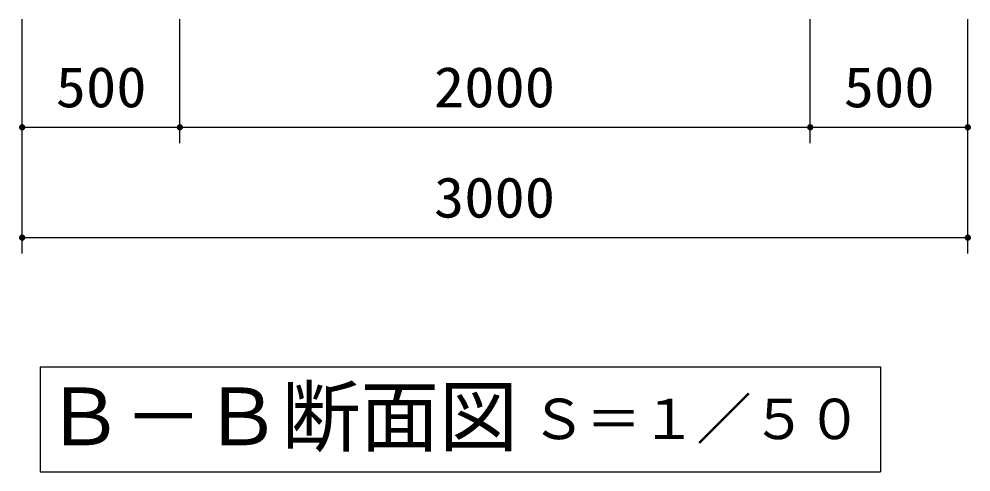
# Model space of a CAD drawing. Units: millimetres, scale not verified. Extents: x -14850 to 14850, y -10500 to 10500.
# Drawn here: x -643 to 2377, y -7531 to -6094 of the extents above; entities that cross this region are included whole.
import ezdxf
from ezdxf.enums import TextEntityAlignment as Align

# ---------------------------------------------------------------- set-up
doc = ezdxf.new("R2010")
doc.units = ezdxf.units.MM
doc.header["$LTSCALE"] = 50
doc.layers.add('0-0_躯体', color=5, linetype='Continuous', lineweight=25)
doc.layers.add('0-1_製作', color=5, linetype='Continuous', lineweight=25)
doc.styles.add('ＭＳ ゴシック', font='')
doc.styles.get('ＭＳ ゴシック').set_extended_font_data('MS Gothic')

msp = doc.modelspace()

# ---------------------------------------------------------------- linework, layer by layer
at = {"layer": '0-0_躯体', "color": 3}
for p, q in [((-576.37, -7198.15), (-576.37, -7531.48)), ((-576.37, -7198.15), (2090.3, -7198.15)), ((2090.3, -7198.15), (2090.3, -7531.48)), ((-576.37, -7531.48), (2090.3, -7531.48))]:
    msp.add_line(p, q, dxfattribs=at)
at = {"layer": '0-1_製作', "color": 2}
for p, q in [((-632.96, -6488.04), (-632.96, -6094.46)), ((-132.96, -6488.04), (-132.96, -6094.46)), ((1867.04, -6488.04), (1867.04, -6094.46)), ((2367.04, -6488.04), (2367.04, -6094.46)), ((-632.96, -6438.04), (-132.96, -6438.04)), ((-632.96, -6838.04), (-632.96, -6438.04)), ((-132.96, -6438.04), (1867.04, -6438.04)), ((1867.04, -6438.04), (2367.04, -6438.04)), ((2367.04, -6838.04), (2367.04, -6438.04)), ((-632.96, -6788.04), (2367.04, -6788.04))]:
    msp.add_line(p, q, dxfattribs=at)
at = {"layer": '0-1_製作'}
for points in [[(-642.78, -6436.16), (-632.96, -6428.04), (-632.96, -6438.04)], [(-642.47, -6434.95), (-632.96, -6428.04), (-642.78, -6436.16)], [(-642, -6433.78), (-632.96, -6428.04), (-642.47, -6434.95)], [(-641.4, -6432.68), (-632.96, -6428.04), (-642, -6433.78)], [(-640.66, -6431.66), (-632.96, -6428.04), (-641.4, -6432.68)], [(-639.8, -6430.75), (-632.96, -6428.04), (-640.66, -6431.66)], [(-638.83, -6429.95), (-632.96, -6428.04), (-639.8, -6430.75)], [(-637.77, -6429.28), (-632.96, -6428.04), (-638.83, -6429.95)], [(-636.64, -6428.74), (-632.96, -6428.04), (-637.77, -6429.28)], [(-635.44, -6428.35), (-632.96, -6428.04), (-636.64, -6428.74)], [(-634.21, -6428.12), (-632.96, -6428.04), (-635.44, -6428.35)], [(-632.96, -6428.04), (-622.96, -6438.04), (-632.96, -6438.04)], [(-632.96, -6428.04), (-623.03, -6436.79), (-622.96, -6438.04)], [(-632.96, -6428.04), (-623.27, -6435.55), (-623.03, -6436.79)], [(-632.96, -6428.04), (-623.66, -6434.36), (-623.27, -6435.55)], [(-632.96, -6428.04), (-624.19, -6433.22), (-623.66, -6434.36)], [(-632.96, -6428.04), (-624.87, -6432.16), (-624.19, -6433.22)], [(-632.96, -6428.04), (-625.67, -6431.19), (-624.87, -6432.16)], [(-632.96, -6428.04), (-626.58, -6430.33), (-625.67, -6431.19)], [(-632.96, -6428.04), (-627.6, -6429.6), (-626.58, -6430.33)], [(-632.96, -6428.04), (-628.7, -6428.99), (-627.6, -6429.6)], [(-632.96, -6428.04), (-629.87, -6428.53), (-628.7, -6428.99)], [(-632.96, -6428.04), (-631.08, -6428.22), (-629.87, -6428.53)], [(-632.33, -6428.06), (-631.08, -6428.22), (-632.96, -6428.04)], [(-142.94, -6437.41), (-132.96, -6428.04), (-132.96, -6438.04)], [(-142.78, -6436.16), (-132.96, -6428.04), (-142.94, -6437.41)], [(-142.47, -6434.95), (-132.96, -6428.04), (-142.78, -6436.16)], [(-142, -6433.78), (-132.96, -6428.04), (-142.47, -6434.95)], [(-141.4, -6432.68), (-132.96, -6428.04), (-142, -6433.78)], [(-140.66, -6431.66), (-132.96, -6428.04), (-141.4, -6432.68)], [(-139.8, -6430.75), (-132.96, -6428.04), (-140.66, -6431.66)], [(-138.83, -6429.95), (-132.96, -6428.04), (-139.8, -6430.75)], [(-137.77, -6429.28), (-132.96, -6428.04), (-138.83, -6429.95)], [(-136.64, -6428.74), (-132.96, -6428.04), (-137.77, -6429.28)], [(-135.44, -6428.35), (-132.96, -6428.04), (-136.64, -6428.74)], [(-134.21, -6428.12), (-132.96, -6428.04), (-135.44, -6428.35)], [(-132.96, -6428.04), (-122.96, -6438.04), (-132.96, -6438.04)], [(-132.96, -6428.04), (-123.03, -6436.79), (-122.96, -6438.04)], [(-132.96, -6428.04), (-123.27, -6435.55), (-123.03, -6436.79)], [(-132.96, -6428.04), (-123.66, -6434.36), (-123.27, -6435.55)], [(-132.96, -6428.04), (-124.19, -6433.22), (-123.66, -6434.36)], [(-132.96, -6428.04), (-124.87, -6432.16), (-124.19, -6433.22)], [(-132.96, -6428.04), (-125.67, -6431.19), (-124.87, -6432.16)], [(-132.96, -6428.04), (-126.58, -6430.33), (-125.67, -6431.19)], [(-132.96, -6428.04), (-127.6, -6429.6), (-126.58, -6430.33)], [(-132.96, -6428.04), (-128.7, -6428.99), (-127.6, -6429.6)], [(-132.96, -6428.04), (-129.87, -6428.53), (-128.7, -6428.99)], [(-132.96, -6428.04), (-131.08, -6428.22), (-129.87, -6428.53)], [(-132.96, -6428.04), (-132.33, -6428.06), (-131.08, -6428.22)], [(1857.04, -6438.04), (1867.04, -6428.04), (1867.04, -6438.04)], [(1857.06, -6437.41), (1867.04, -6428.04), (1857.04, -6438.04)], [(1857.22, -6436.16), (1867.04, -6428.04), (1857.06, -6437.41)], [(1857.53, -6434.95), (1867.04, -6428.04), (1857.22, -6436.16)], [(1858, -6433.78), (1867.04, -6428.04), (1857.53, -6434.95)], [(1858.6, -6432.68), (1867.04, -6428.04), (1858, -6433.78)], [(1859.34, -6431.66), (1867.04, -6428.04), (1858.6, -6432.68)], [(1860.2, -6430.75), (1867.04, -6428.04), (1859.34, -6431.66)], [(1861.17, -6429.95), (1867.04, -6428.04), (1860.2, -6430.75)], [(1862.23, -6429.28), (1867.04, -6428.04), (1861.17, -6429.95)], [(1862.23, -6429.28), (1865.79, -6428.12), (1867.04, -6428.04)], [(1863.36, -6428.74), (1865.79, -6428.12), (1862.23, -6429.28)], [(1863.36, -6428.74), (1864.56, -6428.35), (1865.79, -6428.12)], [(1867.04, -6428.04), (1876.34, -6434.36), (1867.04, -6438.04)], [(1867.04, -6428.04), (1875.81, -6433.22), (1876.34, -6434.36)], [(1867.04, -6428.04), (1875.13, -6432.16), (1875.81, -6433.22)], [(1867.04, -6428.04), (1874.33, -6431.19), (1875.13, -6432.16)], [(1867.04, -6428.04), (1873.42, -6430.33), (1874.33, -6431.19)], [(1867.04, -6428.04), (1872.4, -6429.6), (1873.42, -6430.33)], [(1867.04, -6428.04), (1871.3, -6428.99), (1872.4, -6429.6)], [(1867.04, -6428.04), (1870.13, -6428.53), (1871.3, -6428.99)], [(1867.04, -6428.04), (1868.92, -6428.22), (1870.13, -6428.53)], [(1867.04, -6428.04), (1867.67, -6428.06), (1868.92, -6428.22)], [(2357.04, -6438.04), (2367.04, -6428.04), (2367.04, -6438.04)], [(2357.06, -6437.41), (2367.04, -6428.04), (2357.04, -6438.04)], [(2357.22, -6436.16), (2367.04, -6428.04), (2357.06, -6437.41)], [(2357.53, -6434.95), (2367.04, -6428.04), (2357.22, -6436.16)], [(2358, -6433.78), (2367.04, -6428.04), (2357.53, -6434.95)], [(2358.6, -6432.68), (2367.04, -6428.04), (2358, -6433.78)], [(2359.34, -6431.66), (2367.04, -6428.04), (2358.6, -6432.68)], [(2360.2, -6430.75), (2367.04, -6428.04), (2359.34, -6431.66)], [(2361.17, -6429.95), (2367.04, -6428.04), (2360.2, -6430.75)], [(2361.17, -6429.95), (2365.79, -6428.12), (2367.04, -6428.04)], [(2362.23, -6429.28), (2365.79, -6428.12), (2361.17, -6429.95)], [(2362.23, -6429.28), (2364.56, -6428.35), (2365.79, -6428.12)], [(2363.36, -6428.74), (2364.56, -6428.35), (2362.23, -6429.28)], [(2367.04, -6428.04), (2376.34, -6434.36), (2367.04, -6438.04)], [(2367.04, -6428.04), (2375.81, -6433.22), (2376.34, -6434.36)], [(2367.04, -6428.04), (2375.13, -6432.16), (2375.81, -6433.22)], [(2367.04, -6428.04), (2374.33, -6431.19), (2375.13, -6432.16)], [(2367.04, -6428.04), (2373.42, -6430.33), (2374.33, -6431.19)], [(2367.04, -6428.04), (2372.4, -6429.6), (2373.42, -6430.33)], [(2367.04, -6428.04), (2371.3, -6428.99), (2372.4, -6429.6)], [(2367.04, -6428.04), (2370.13, -6428.53), (2371.3, -6428.99)], [(2367.04, -6428.04), (2368.92, -6428.22), (2370.13, -6428.53)], [(2367.04, -6428.04), (2367.67, -6428.06), (2368.92, -6428.22)], [(-642.94, -6437.41), (-632.96, -6438.04), (-642.96, -6438.04)], [(-642.96, -6438.04), (-632.96, -6438.04), (-642.88, -6439.29)], [(-642.78, -6436.16), (-632.96, -6438.04), (-642.94, -6437.41)], [(-642.88, -6439.29), (-632.96, -6438.04), (-642.64, -6440.53)], [(-642.64, -6440.53), (-632.96, -6438.04), (-642.25, -6441.72)], [(-642.25, -6441.72), (-632.96, -6438.04), (-641.72, -6442.86)], [(-641.72, -6442.86), (-632.96, -6438.04), (-641.05, -6443.92)], [(-641.05, -6443.92), (-632.96, -6438.04), (-640.25, -6444.88)], [(-640.25, -6444.88), (-632.96, -6438.04), (-639.33, -6445.74)], [(-639.33, -6445.74), (-632.96, -6438.04), (-638.31, -6446.48)], [(-638.31, -6446.48), (-632.96, -6438.04), (-637.21, -6447.09)], [(-637.21, -6447.09), (-632.96, -6438.04), (-636.05, -6447.55)], [(-636.05, -6447.55), (-632.96, -6438.04), (-632.96, -6448.04)], [(-636.05, -6447.55), (-632.96, -6448.04), (-634.83, -6447.86)], [(-634.83, -6447.86), (-632.96, -6448.04), (-633.58, -6448.02)], [(-632.96, -6438.04), (-631.7, -6447.96), (-632.96, -6448.04)], [(-632.96, -6438.04), (-630.47, -6447.72), (-631.7, -6447.96)], [(-632.96, -6438.04), (-629.27, -6447.34), (-630.47, -6447.72)], [(-632.96, -6438.04), (-628.14, -6446.8), (-629.27, -6447.34)], [(-632.96, -6438.04), (-627.08, -6446.13), (-628.14, -6446.8)], [(-632.96, -6438.04), (-626.11, -6445.33), (-627.08, -6446.13)], [(-632.96, -6438.04), (-625.25, -6444.41), (-626.11, -6445.33)], [(-632.96, -6438.04), (-624.51, -6443.4), (-625.25, -6444.41)], [(-632.96, -6438.04), (-623.91, -6442.3), (-624.51, -6443.4)], [(-632.96, -6438.04), (-623.45, -6441.13), (-623.91, -6442.3)], [(-632.96, -6438.04), (-623.13, -6439.91), (-623.45, -6441.13)], [(-632.96, -6438.04), (-622.98, -6438.67), (-623.13, -6439.91)], [(-622.96, -6438.04), (-622.98, -6438.67), (-632.96, -6438.04)], [(-142.94, -6437.41), (-132.96, -6438.04), (-142.96, -6438.04)], [(-142.96, -6438.04), (-132.96, -6438.04), (-142.88, -6439.29)], [(-142.88, -6439.29), (-132.96, -6438.04), (-142.64, -6440.53)], [(-142.64, -6440.53), (-132.96, -6438.04), (-142.25, -6441.72)], [(-142.25, -6441.72), (-132.96, -6438.04), (-141.72, -6442.86)], [(-141.72, -6442.86), (-132.96, -6438.04), (-141.05, -6443.92)], [(-141.05, -6443.92), (-132.96, -6438.04), (-140.24, -6444.88)], [(-140.24, -6444.88), (-132.96, -6438.04), (-139.33, -6445.74)], [(-139.33, -6445.74), (-132.96, -6438.04), (-138.31, -6446.48)], [(-138.31, -6446.48), (-132.96, -6438.04), (-137.21, -6447.09)], [(-137.21, -6447.09), (-132.96, -6438.04), (-136.05, -6447.55)], [(-136.05, -6447.55), (-132.96, -6438.04), (-134.83, -6447.86)], [(-134.83, -6447.86), (-132.96, -6438.04), (-133.58, -6448.02)], [(-133.58, -6448.02), (-132.96, -6438.04), (-132.96, -6448.04)], [(-132.96, -6438.04), (-131.7, -6447.96), (-132.96, -6448.04)], [(-132.96, -6438.04), (-130.47, -6447.72), (-131.7, -6447.96)], [(-132.96, -6438.04), (-129.27, -6447.34), (-130.47, -6447.72)], [(-132.96, -6438.04), (-128.14, -6446.8), (-129.27, -6447.34)], [(-132.96, -6438.04), (-127.08, -6446.13), (-128.14, -6446.8)], [(-132.96, -6438.04), (-126.11, -6445.33), (-127.08, -6446.13)], [(-132.96, -6438.04), (-125.25, -6444.41), (-126.11, -6445.33)], [(-132.96, -6438.04), (-124.51, -6443.4), (-125.25, -6444.41)], [(-132.96, -6438.04), (-123.91, -6442.3), (-124.51, -6443.4)], [(-132.96, -6438.04), (-123.44, -6441.13), (-123.91, -6442.3)], [(-132.96, -6438.04), (-123.13, -6439.91), (-123.44, -6441.13)], [(-132.96, -6438.04), (-122.97, -6438.67), (-123.13, -6439.91)], [(-132.96, -6438.04), (-122.96, -6438.04), (-122.97, -6438.67)], [(1857.36, -6440.53), (1857.04, -6438.04), (1867.04, -6438.04)], [(1857.12, -6439.29), (1857.04, -6438.04), (1857.36, -6440.53)], [(1857.36, -6440.53), (1867.04, -6438.04), (1857.75, -6441.72)], [(1857.75, -6441.72), (1867.04, -6438.04), (1858.28, -6442.86)], [(1858.28, -6442.86), (1867.04, -6438.04), (1858.95, -6443.92)], [(1858.95, -6443.92), (1867.04, -6438.04), (1859.75, -6444.88)], [(1859.75, -6444.88), (1867.04, -6438.04), (1860.67, -6445.74)], [(1860.67, -6445.74), (1867.04, -6438.04), (1861.69, -6446.48)], [(1861.69, -6446.48), (1867.04, -6438.04), (1862.79, -6447.09)], [(1862.79, -6447.09), (1867.04, -6438.04), (1863.95, -6447.55)], [(1863.95, -6447.55), (1867.04, -6438.04), (1865.17, -6447.86)], [(1865.17, -6447.86), (1867.04, -6438.04), (1866.42, -6448.02)], [(1866.42, -6448.02), (1867.04, -6438.04), (1867.04, -6448.04)], [(1867.04, -6438.04), (1876.34, -6434.36), (1876.73, -6435.55)], [(1867.04, -6438.04), (1876.73, -6435.55), (1876.97, -6436.79)], [(1867.04, -6438.04), (1876.97, -6436.79), (1877.04, -6438.04)], [(1867.04, -6438.04), (1872.92, -6446.13), (1867.04, -6448.04)], [(1867.04, -6438.04), (1873.89, -6445.33), (1872.92, -6446.13)], [(1867.04, -6438.04), (1874.75, -6444.41), (1873.89, -6445.33)], [(1867.04, -6438.04), (1875.49, -6443.4), (1874.75, -6444.41)], [(1867.04, -6438.04), (1876.09, -6442.3), (1875.49, -6443.4)], [(1867.04, -6438.04), (1876.55, -6441.13), (1876.09, -6442.3)], [(1867.04, -6438.04), (1876.87, -6439.91), (1876.55, -6441.13)], [(1867.04, -6438.04), (1877.02, -6438.67), (1876.87, -6439.91)], [(1867.04, -6438.04), (1877.04, -6438.04), (1877.02, -6438.67)], [(1867.04, -6448.04), (1872.92, -6446.13), (1871.86, -6446.8)], [(1867.04, -6448.04), (1871.86, -6446.8), (1868.3, -6447.96)], [(1868.3, -6447.96), (1871.86, -6446.8), (1870.73, -6447.34)], [(1868.3, -6447.96), (1870.73, -6447.34), (1869.53, -6447.72)], [(2357.36, -6440.53), (2357.04, -6438.04), (2367.04, -6438.04)], [(2357.12, -6439.29), (2357.04, -6438.04), (2357.36, -6440.53)], [(2357.36, -6440.53), (2367.04, -6438.04), (2357.75, -6441.72)], [(2357.75, -6441.72), (2367.04, -6438.04), (2358.28, -6442.86)], [(2358.28, -6442.86), (2367.04, -6438.04), (2358.95, -6443.92)], [(2358.95, -6443.92), (2367.04, -6438.04), (2359.75, -6444.88)], [(2359.75, -6444.88), (2367.04, -6438.04), (2360.67, -6445.74)], [(2360.67, -6445.74), (2367.04, -6438.04), (2361.69, -6446.48)], [(2361.69, -6446.48), (2367.04, -6438.04), (2362.79, -6447.09)], [(2362.79, -6447.09), (2367.04, -6438.04), (2363.95, -6447.55)], [(2363.95, -6447.55), (2367.04, -6438.04), (2365.17, -6447.86)], [(2365.17, -6447.86), (2367.04, -6438.04), (2366.42, -6448.02)], [(2366.42, -6448.02), (2367.04, -6438.04), (2367.04, -6448.04)], [(2367.04, -6438.04), (2376.34, -6434.36), (2376.73, -6435.55)], [(2367.04, -6438.04), (2376.73, -6435.55), (2376.97, -6436.79)], [(2367.04, -6438.04), (2376.97, -6436.79), (2377.04, -6438.04)], [(2367.04, -6438.04), (2373.89, -6445.33), (2367.04, -6448.04)], [(2367.04, -6438.04), (2374.75, -6444.41), (2373.89, -6445.33)], [(2367.04, -6438.04), (2375.49, -6443.4), (2374.75, -6444.41)], [(2367.04, -6438.04), (2376.09, -6442.3), (2375.49, -6443.4)], [(2367.04, -6438.04), (2376.56, -6441.13), (2376.09, -6442.3)], [(2367.04, -6438.04), (2376.87, -6439.91), (2376.56, -6441.13)], [(2367.04, -6438.04), (2377.02, -6438.67), (2376.87, -6439.91)], [(2367.04, -6438.04), (2377.04, -6438.04), (2377.02, -6438.67)], [(2367.04, -6448.04), (2373.89, -6445.33), (2372.92, -6446.13)], [(2367.04, -6448.04), (2372.92, -6446.13), (2368.3, -6447.96)], [(2368.3, -6447.96), (2372.92, -6446.13), (2371.86, -6446.8)], [(2368.3, -6447.96), (2371.86, -6446.8), (2369.53, -6447.72)], [(2369.53, -6447.72), (2371.86, -6446.8), (2370.73, -6447.34)], [(-642.94, -6787.41), (-632.96, -6788.04), (-642.96, -6788.04)], [(-642.96, -6788.04), (-632.96, -6788.04), (-642.88, -6789.29)], [(-642.78, -6786.16), (-632.96, -6788.04), (-642.94, -6787.41)], [(-642.88, -6789.29), (-632.96, -6788.04), (-642.64, -6790.53)], [(-642.78, -6786.16), (-632.96, -6778.04), (-632.96, -6788.04)], [(-642.47, -6784.95), (-632.96, -6778.04), (-642.78, -6786.16)], [(-642.64, -6790.53), (-632.96, -6788.04), (-642.25, -6791.72)], [(-642, -6783.78), (-632.96, -6778.04), (-642.47, -6784.95)], [(-642.25, -6791.72), (-632.96, -6788.04), (-641.72, -6792.86)], [(-641.4, -6782.68), (-632.96, -6778.04), (-642, -6783.78)], [(-641.72, -6792.86), (-632.96, -6788.04), (-641.05, -6793.92)], [(-640.66, -6781.66), (-632.96, -6778.04), (-641.4, -6782.68)], [(-641.05, -6793.92), (-632.96, -6788.04), (-640.25, -6794.88)], [(-639.8, -6780.75), (-632.96, -6778.04), (-640.66, -6781.66)], [(-640.25, -6794.88), (-632.96, -6788.04), (-639.33, -6795.74)], [(-638.83, -6779.95), (-632.96, -6778.04), (-639.8, -6780.75)], [(-639.33, -6795.74), (-632.96, -6788.04), (-638.31, -6796.48)], [(-637.77, -6779.28), (-632.96, -6778.04), (-638.83, -6779.95)], [(-638.31, -6796.48), (-632.96, -6788.04), (-637.21, -6797.09)], [(-636.64, -6778.74), (-632.96, -6778.04), (-637.77, -6779.28)], [(-637.21, -6797.09), (-632.96, -6788.04), (-636.05, -6797.55)], [(-635.44, -6778.35), (-632.96, -6778.04), (-636.64, -6778.74)], [(-636.05, -6797.55), (-632.96, -6788.04), (-634.83, -6797.86)], [(-634.21, -6778.12), (-632.96, -6778.04), (-635.44, -6778.35)], [(-634.83, -6797.86), (-632.96, -6788.04), (-632.96, -6798.04)], [(-632.96, -6778.04), (-622.96, -6788.04), (-632.96, -6788.04)], [(-632.96, -6778.04), (-623.03, -6786.79), (-622.96, -6788.04)], [(-632.96, -6778.04), (-623.27, -6785.55), (-623.03, -6786.79)], [(-632.96, -6778.04), (-623.66, -6784.36), (-623.27, -6785.55)], [(-632.96, -6778.04), (-624.19, -6783.22), (-623.66, -6784.36)], [(-632.96, -6778.04), (-624.87, -6782.16), (-624.19, -6783.22)], [(-632.96, -6778.04), (-625.67, -6781.19), (-624.87, -6782.16)], [(-632.96, -6778.04), (-626.58, -6780.33), (-625.67, -6781.19)], [(-632.96, -6778.04), (-627.6, -6779.6), (-626.58, -6780.33)], [(-632.96, -6778.04), (-628.7, -6778.99), (-627.6, -6779.6)], [(-632.96, -6778.04), (-629.87, -6778.53), (-628.7, -6778.99)], [(-632.96, -6778.04), (-631.08, -6778.22), (-629.87, -6778.53)], [(-632.96, -6778.04), (-632.33, -6778.06), (-631.08, -6778.22)], [(-632.96, -6788.04), (-631.7, -6797.96), (-632.96, -6798.04)], [(-632.96, -6788.04), (-630.47, -6797.72), (-631.7, -6797.96)], [(-632.96, -6788.04), (-629.27, -6797.34), (-630.47, -6797.72)], [(-632.96, -6788.04), (-628.14, -6796.8), (-629.27, -6797.34)], [(-632.96, -6788.04), (-627.08, -6796.13), (-628.14, -6796.8)], [(-632.96, -6788.04), (-626.11, -6795.33), (-627.08, -6796.13)], [(-632.96, -6788.04), (-625.25, -6794.41), (-626.11, -6795.33)], [(-632.96, -6788.04), (-624.51, -6793.4), (-625.25, -6794.41)], [(-632.96, -6788.04), (-623.91, -6792.3), (-624.51, -6793.4)], [(-632.96, -6788.04), (-623.45, -6791.13), (-623.91, -6792.3)], [(-632.96, -6788.04), (-623.13, -6789.91), (-623.45, -6791.13)], [(-632.96, -6788.04), (-622.98, -6788.67), (-623.13, -6789.91)], [(-622.96, -6788.04), (-622.98, -6788.67), (-632.96, -6788.04)], [(2357.04, -6788.04), (2367.04, -6778.04), (2367.04, -6788.04)], [(2357.06, -6787.41), (2367.04, -6778.04), (2357.04, -6788.04)], [(2357.36, -6790.53), (2357.04, -6788.04), (2367.04, -6788.04)], [(2357.12, -6789.29), (2357.04, -6788.04), (2357.36, -6790.53)], [(2357.22, -6786.16), (2367.04, -6778.04), (2357.06, -6787.41)], [(2357.53, -6784.95), (2367.04, -6778.04), (2357.22, -6786.16)], [(2357.36, -6790.53), (2367.04, -6788.04), (2357.75, -6791.72)], [(2358, -6783.78), (2367.04, -6778.04), (2357.53, -6784.95)], [(2357.75, -6791.72), (2367.04, -6788.04), (2358.28, -6792.86)], [(2358.6, -6782.68), (2367.04, -6778.04), (2358, -6783.78)], [(2358.28, -6792.86), (2367.04, -6788.04), (2358.95, -6793.92)], [(2359.34, -6781.66), (2367.04, -6778.04), (2358.6, -6782.68)], [(2358.95, -6793.92), (2367.04, -6788.04), (2359.75, -6794.88)], [(2360.2, -6780.75), (2367.04, -6778.04), (2359.34, -6781.66)], [(2359.75, -6794.88), (2367.04, -6788.04), (2360.67, -6795.74)], [(2361.17, -6779.95), (2367.04, -6778.04), (2360.2, -6780.75)], [(2360.67, -6795.74), (2367.04, -6788.04), (2361.69, -6796.48)], [(2361.17, -6779.95), (2365.79, -6778.12), (2367.04, -6778.04)], [(2362.23, -6779.28), (2365.79, -6778.12), (2361.17, -6779.95)], [(2361.69, -6796.48), (2367.04, -6788.04), (2362.79, -6797.09)], [(2362.23, -6779.28), (2364.56, -6778.35), (2365.79, -6778.12)], [(2363.36, -6778.74), (2364.56, -6778.35), (2362.23, -6779.28)], [(2362.79, -6797.09), (2367.04, -6788.04), (2363.95, -6797.55)], [(2363.95, -6797.55), (2367.04, -6788.04), (2365.17, -6797.86)], [(2365.17, -6797.86), (2367.04, -6788.04), (2366.42, -6798.02)], [(2366.42, -6798.02), (2367.04, -6788.04), (2367.04, -6798.04)], [(2367.04, -6778.04), (2376.34, -6784.36), (2367.04, -6788.04)], [(2367.04, -6778.04), (2375.81, -6783.22), (2376.34, -6784.36)], [(2367.04, -6778.04), (2375.13, -6782.16), (2375.81, -6783.22)], [(2367.04, -6778.04), (2374.33, -6781.19), (2375.13, -6782.16)], [(2367.04, -6778.04), (2373.42, -6780.33), (2374.33, -6781.19)], [(2367.04, -6778.04), (2372.4, -6779.6), (2373.42, -6780.33)], [(2367.04, -6778.04), (2371.3, -6778.99), (2372.4, -6779.6)], [(2367.04, -6778.04), (2370.13, -6778.53), (2371.3, -6778.99)], [(2367.04, -6778.04), (2368.92, -6778.22), (2370.13, -6778.53)], [(2367.04, -6778.04), (2367.67, -6778.06), (2368.92, -6778.22)], [(2367.04, -6788.04), (2376.34, -6784.36), (2376.73, -6785.55)], [(2367.04, -6788.04), (2376.73, -6785.55), (2376.97, -6786.79)], [(2367.04, -6788.04), (2376.97, -6786.79), (2377.04, -6788.04)], [(2367.04, -6788.04), (2373.89, -6795.33), (2367.04, -6798.04)], [(2367.04, -6788.04), (2374.75, -6794.41), (2373.89, -6795.33)], [(2367.04, -6788.04), (2375.49, -6793.4), (2374.75, -6794.41)], [(2367.04, -6788.04), (2376.09, -6792.3), (2375.49, -6793.4)], [(2367.04, -6788.04), (2376.56, -6791.13), (2376.09, -6792.3)], [(2367.04, -6788.04), (2376.87, -6789.91), (2376.56, -6791.13)], [(2367.04, -6788.04), (2377.02, -6788.67), (2376.87, -6789.91)], [(2367.04, -6788.04), (2377.04, -6788.04), (2377.02, -6788.67)], [(-634.83, -6797.86), (-632.96, -6798.04), (-633.58, -6798.02)], [(2367.04, -6798.04), (2373.89, -6795.33), (2372.92, -6796.13)], [(2367.04, -6798.04), (2372.92, -6796.13), (2368.3, -6797.96)], [(2368.3, -6797.96), (2372.92, -6796.13), (2371.86, -6796.8)], [(2368.3, -6797.96), (2371.86, -6796.8), (2369.53, -6797.72)], [(2369.53, -6797.72), (2371.86, -6796.8), (2370.73, -6797.34)]]:
    msp.add_solid(points, dxfattribs=at)

# ---------------------------------------------------------------- texts
at = {"layer": '0-0_躯体', "color": 4, "style": 'ＭＳ ゴシック'}
for s, height, p in [('Ｂ－Ｂ断面図', 183.3, (-560.42, -7501.96)), ('Ｓ＝１／５０', 128.4, (980.59, -7465.92))]:
    msp.add_text(s, height=height, dxfattribs=at).set_placement(p, align=Align.BOTTOM_LEFT)
at = {"layer": '0-1_製作', "color": 4, "style": 'ＭＳ ゴシック', "width": 1.1}
for s, p in [('500', (-526.71, -6413.04)), ('2000', (673.29, -6413.04)), ('500', (1973.29, -6413.04)), ('3000', (673.29, -6763.04))]:
    msp.add_text(s, height=128.4, dxfattribs=at).set_placement(p, align=Align.BOTTOM_LEFT)

doc.saveas('drawing.dxf')
